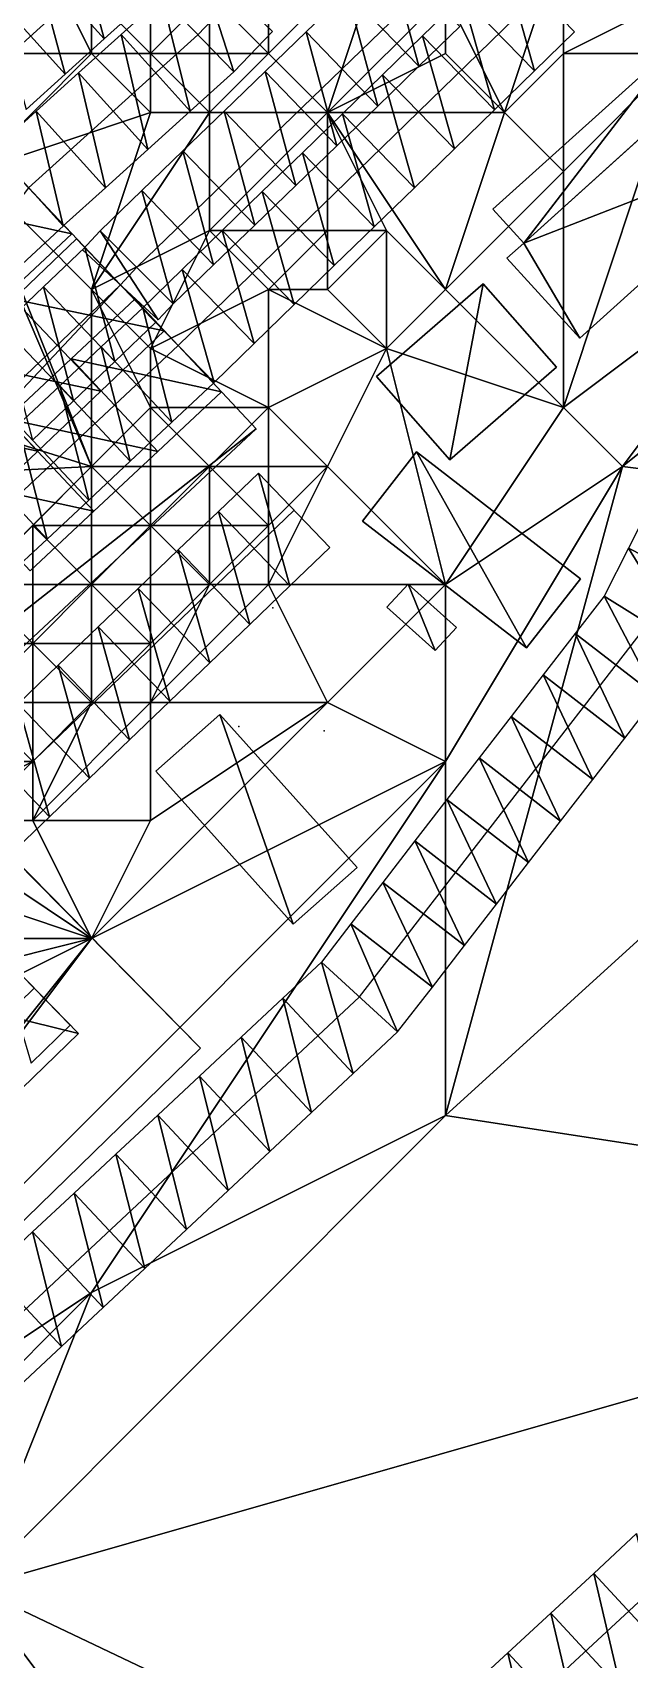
# Model space of a CAD drawing. Header units: metres. Extents: x -1103 to 901, y -902 to 905.
# Drawn here: x -1062 to -1041.8, y -532.4 to -477.3 of the extents above; entities that cross this region are included whole.
import ezdxf

# ---------------------------------------------------------------- set-up
doc = ezdxf.new("R2010")
doc.units = ezdxf.units.M
for name, color, linetype in [('OSM_BRIDGES', 6, 'CONTINUOUS'), ('OSM_BUILDING_FOOTPRINTS', 7, 'CONTINUOUS'), ('OSM_BUILDING_ROOFS', 1, 'CONTINUOUS'), ('OSM_BUILDING_WALLS', 8, 'CONTINUOUS'), ('OSM_RAIL_AXES', 6, 'CONTINUOUS'), ('OSM_RAIL_SURFACE', 7, 'CONTINUOUS'), ('OSM_TERRAIN', 3, 'CONTINUOUS'), ('OSM_TREES', 3, 'CONTINUOUS'), ('OSM_TUNNELS', 252, 'CONTINUOUS')]:
    doc.layers.add(name, color=color, linetype=linetype)

msp = doc.modelspace()

# ---------------------------------------------------------------- linework, layer by layer
at = {"layer": 'OSM_BRIDGES'}
for points in [[(-1041.516, -528.179, 12.495), (-1041.516, -528.179, 11.395), (-1042.971, -529.527, 11.391)], [(-1041.516, -528.179, 12.495), (-1042.971, -529.527, 11.391), (-1042.971, -529.527, 12.491)], [(-1041.516, -528.179, 11.395), (-1040.594, -532.095, 11.391), (-1042.971, -529.527, 11.391)], [(-1042.971, -529.527, 12.491), (-1042.971, -529.527, 11.391), (-1044.427, -530.875, 11.387)], [(-1042.971, -529.527, 12.491), (-1044.427, -530.875, 11.387), (-1044.427, -530.875, 12.487)], [(-1042.971, -529.527, 11.391), (-1042.049, -533.443, 11.387), (-1044.427, -530.875, 11.387)], [(-1042.971, -529.527, 11.391), (-1040.594, -532.095, 11.391), (-1042.049, -533.443, 11.387)], [(-1044.427, -530.875, 12.487), (-1044.427, -530.875, 11.387), (-1045.882, -532.222, 11.382)], [(-1044.427, -530.875, 12.487), (-1045.882, -532.222, 11.382), (-1045.882, -532.222, 12.482)], [(-1044.427, -530.875, 11.387), (-1043.504, -534.79, 11.382), (-1045.882, -532.222, 11.382)], [(-1044.427, -530.875, 11.387), (-1042.049, -533.443, 11.387), (-1043.504, -534.79, 11.382)], [(-1045.882, -532.222, 12.482), (-1045.882, -532.222, 11.382), (-1047.338, -533.57, 11.378)], [(-1045.882, -532.222, 12.482), (-1047.338, -533.57, 11.378), (-1047.338, -533.57, 12.478)], [(-1045.882, -532.222, 11.382), (-1044.96, -536.138, 11.378), (-1047.338, -533.57, 11.378)], [(-1045.882, -532.222, 11.382), (-1043.504, -534.79, 11.382), (-1044.96, -536.138, 11.378)], [(-1040.594, -532.095, 12.491), (-1042.049, -533.443, 12.487), (-1042.049, -533.443, 11.387)], [(-1040.594, -532.095, 12.491), (-1042.049, -533.443, 11.387), (-1040.594, -532.095, 11.391)]]:
    msp.add_3dface(points, dxfattribs=at)
at = {"layer": 'OSM_BUILDING_FOOTPRINTS'}
for points in [[(-1054.416, -490.72, 14.952), (-1057.069, -487.9, 14.952), (-1059.025, -485.843, 14.952), (-1062.142, -482.548, 14.952), (-1064.729, -479.805, 14.952), (-1067.139, -477.262, 14.952), (-1071.184, -472.982, 14.952), (-1078.336, -465.418, 14.952), (-1100, -485.639, 14.952), (-1100, -507.15, 14.952), (-1099.547, -507.63, 14.952), (-1096.806, -510.528, 14.952), (-1094.584, -512.883, 14.952), (-1091.168, -516.488, 14.952), (-1089.488, -518.269, 14.952), (-1086.88, -521.022, 14.952)], [(-1045.916, -484.936, 13.292), (-1045.341, -484.427, 13.292), (-1046.391, -483.277, 13.292), (-1040.09, -477.615, 13.292), (-1039.051, -478.754, 13.292), (-1038.189, -477.98, 13.292), (-1035.724, -480.689, 13.292), (-1043.439, -487.646, 13.292), (-1045.916, -484.936, 13.292)], [(-1050.337, -488.951, 13.546), (-1046.722, -485.81, 13.546), (-1044.235, -488.63, 13.546), (-1047.85, -491.771, 13.546), (-1050.337, -488.951, 13.546)], [(-1050.812, -493.85, 13.266), (-1048.977, -491.505, 13.266), (-1043.417, -495.807, 13.266), (-1045.252, -498.152, 13.266), (-1050.812, -493.85, 13.266)], [(-1049.983, -496.769, 13.453), (-1049.265, -495.995, 13.453), (-1047.629, -497.455, 13.453), (-1048.347, -498.24, 13.453), (-1049.983, -496.769, 13.453)], [(-1057.82, -502.332, 13.268), (-1055.653, -500.408, 13.268), (-1051, -505.594, 13.268), (-1053.166, -507.519, 13.268), (-1057.82, -502.332, 13.268)], [(-1084.835, -520.724, 13.126), (-1065.756, -502.144, 13.126), (-1063.999, -503.914, 13.126), (-1056.305, -511.721, 13.126), (-1075.384, -530.301, 13.126), (-1079.153, -526.485, 13.126), (-1081.397, -524.207, 13.126), (-1083.552, -522.018, 13.126), (-1084.835, -520.724, 13.126)]]:
    msp.add_polyline3d(points, close=True, dxfattribs=at)
at = {"layer": 'OSM_BUILDING_ROOFS'}
for points in [[(-1045.341, -484.427, 18.492), (-1040.09, -477.615, 18.492), (-1046.391, -483.277, 18.492)], [(-1045.341, -484.427, 18.492), (-1039.051, -478.754, 18.492), (-1040.09, -477.615, 18.492)], [(-1045.341, -484.427, 18.492), (-1035.724, -480.689, 18.492), (-1038.189, -477.98, 18.492)], [(-1045.341, -484.427, 18.492), (-1038.189, -477.98, 18.492), (-1039.051, -478.754, 18.492)], [(-1045.341, -484.427, 18.492), (-1043.439, -487.646, 18.492), (-1035.724, -480.689, 18.492)], [(-1089.488, -518.269, 20.152), (-1059.025, -485.843, 20.152), (-1062.142, -482.548, 20.152)], [(-1045.341, -484.427, 18.492), (-1045.916, -484.936, 18.492), (-1043.439, -487.646, 18.492)], [(-1089.488, -518.269, 20.152), (-1057.069, -487.9, 20.152), (-1059.025, -485.843, 20.152)], [(-1046.722, -485.81, 18.746), (-1050.337, -488.951, 18.746), (-1047.85, -491.771, 18.746)], [(-1046.722, -485.81, 18.746), (-1047.85, -491.771, 18.746), (-1044.235, -488.63, 18.746)], [(-1089.488, -518.269, 20.152), (-1054.416, -490.72, 20.152), (-1057.069, -487.9, 20.152)], [(-1089.488, -518.269, 20.152), (-1086.88, -521.022, 20.152), (-1054.416, -490.72, 20.152)], [(-1048.977, -491.505, 18.466), (-1050.812, -493.85, 18.466), (-1045.252, -498.152, 18.466)], [(-1048.977, -491.505, 18.466), (-1045.252, -498.152, 18.466), (-1043.417, -495.807, 18.466)], [(-1049.265, -495.995, 23.453), (-1049.983, -496.769, 23.453), (-1048.347, -498.24, 23.453)], [(-1049.265, -495.995, 23.453), (-1048.347, -498.24, 23.453), (-1047.629, -497.455, 23.453)], [(-1055.653, -500.408, 18.468), (-1057.82, -502.332, 18.468), (-1053.166, -507.519, 18.468)], [(-1055.653, -500.408, 18.468), (-1053.166, -507.519, 18.468), (-1051, -505.594, 18.468)], [(-1065.756, -502.144, 18.326), (-1075.384, -530.301, 18.326), (-1056.305, -511.721, 18.326)], [(-1065.756, -502.144, 18.326), (-1056.305, -511.721, 18.326), (-1063.999, -503.914, 18.326)]]:
    msp.add_3dface(points, dxfattribs=at)
at = {"layer": 'OSM_BUILDING_WALLS'}
for points in [[(-1040.09, -477.615, 13.292), (-1046.391, -483.277, 13.292), (-1046.391, -483.277, 18.492)], [(-1040.09, -477.615, 13.292), (-1046.391, -483.277, 18.492), (-1040.09, -477.615, 18.492)], [(-1043.439, -487.646, 13.292), (-1035.724, -480.689, 13.292), (-1035.724, -480.689, 18.492)], [(-1043.439, -487.646, 13.292), (-1035.724, -480.689, 18.492), (-1043.439, -487.646, 18.492)], [(-1059.025, -485.843, 14.952), (-1062.142, -482.548, 14.952), (-1062.142, -482.548, 20.152)], [(-1059.025, -485.843, 14.952), (-1062.142, -482.548, 20.152), (-1059.025, -485.843, 20.152)], [(-1046.391, -483.277, 13.292), (-1045.341, -484.427, 13.292), (-1045.341, -484.427, 18.492)], [(-1046.391, -483.277, 13.292), (-1045.341, -484.427, 18.492), (-1046.391, -483.277, 18.492)], [(-1045.341, -484.427, 13.292), (-1045.916, -484.936, 13.292), (-1045.916, -484.936, 18.492)], [(-1045.341, -484.427, 13.292), (-1045.916, -484.936, 18.492), (-1045.341, -484.427, 18.492)], [(-1045.916, -484.936, 13.292), (-1043.439, -487.646, 13.292), (-1043.439, -487.646, 18.492)], [(-1045.916, -484.936, 13.292), (-1043.439, -487.646, 18.492), (-1045.916, -484.936, 18.492)], [(-1057.069, -487.9, 14.952), (-1059.025, -485.843, 14.952), (-1059.025, -485.843, 20.152)], [(-1057.069, -487.9, 14.952), (-1059.025, -485.843, 20.152), (-1057.069, -487.9, 20.152)], [(-1046.722, -485.81, 13.546), (-1050.337, -488.951, 13.546), (-1050.337, -488.951, 18.746)], [(-1046.722, -485.81, 13.546), (-1050.337, -488.951, 18.746), (-1046.722, -485.81, 18.746)], [(-1044.235, -488.63, 13.546), (-1046.722, -485.81, 13.546), (-1046.722, -485.81, 18.746)], [(-1044.235, -488.63, 13.546), (-1046.722, -485.81, 18.746), (-1044.235, -488.63, 18.746)], [(-1054.416, -490.72, 14.952), (-1057.069, -487.9, 14.952), (-1057.069, -487.9, 20.152)], [(-1054.416, -490.72, 14.952), (-1057.069, -487.9, 20.152), (-1054.416, -490.72, 20.152)], [(-1047.85, -491.771, 13.546), (-1044.235, -488.63, 13.546), (-1044.235, -488.63, 18.746)], [(-1047.85, -491.771, 13.546), (-1044.235, -488.63, 18.746), (-1047.85, -491.771, 18.746)], [(-1050.337, -488.951, 13.546), (-1047.85, -491.771, 13.546), (-1047.85, -491.771, 18.746)], [(-1050.337, -488.951, 13.546), (-1047.85, -491.771, 18.746), (-1050.337, -488.951, 18.746)], [(-1086.88, -521.022, 14.952), (-1054.416, -490.72, 14.952), (-1054.416, -490.72, 20.152)], [(-1086.88, -521.022, 14.952), (-1054.416, -490.72, 20.152), (-1086.88, -521.022, 20.152)], [(-1048.977, -491.505, 13.266), (-1050.812, -493.85, 13.266), (-1050.812, -493.85, 18.466)], [(-1048.977, -491.505, 13.266), (-1050.812, -493.85, 18.466), (-1048.977, -491.505, 18.466)], [(-1043.417, -495.807, 13.266), (-1048.977, -491.505, 13.266), (-1048.977, -491.505, 18.466)], [(-1043.417, -495.807, 13.266), (-1048.977, -491.505, 18.466), (-1043.417, -495.807, 18.466)], [(-1050.812, -493.85, 13.266), (-1045.252, -498.152, 13.266), (-1045.252, -498.152, 18.466)], [(-1050.812, -493.85, 13.266), (-1045.252, -498.152, 18.466), (-1050.812, -493.85, 18.466)], [(-1045.252, -498.152, 13.266), (-1043.417, -495.807, 13.266), (-1043.417, -495.807, 18.466)], [(-1045.252, -498.152, 13.266), (-1043.417, -495.807, 18.466), (-1045.252, -498.152, 18.466)], [(-1049.265, -495.995, 13.453), (-1049.983, -496.769, 13.453), (-1049.983, -496.769, 23.453)], [(-1049.265, -495.995, 13.453), (-1049.983, -496.769, 23.453), (-1049.265, -495.995, 23.453)], [(-1047.629, -497.455, 13.453), (-1049.265, -495.995, 13.453), (-1049.265, -495.995, 23.453)], [(-1047.629, -497.455, 13.453), (-1049.265, -495.995, 23.453), (-1047.629, -497.455, 23.453)], [(-1049.983, -496.769, 13.453), (-1048.347, -498.24, 13.453), (-1048.347, -498.24, 23.453)], [(-1049.983, -496.769, 13.453), (-1048.347, -498.24, 23.453), (-1049.983, -496.769, 23.453)], [(-1048.347, -498.24, 13.453), (-1047.629, -497.455, 13.453), (-1047.629, -497.455, 23.453)], [(-1048.347, -498.24, 13.453), (-1047.629, -497.455, 23.453), (-1048.347, -498.24, 23.453)], [(-1055.653, -500.408, 13.268), (-1057.82, -502.332, 13.268), (-1057.82, -502.332, 18.468)], [(-1055.653, -500.408, 13.268), (-1057.82, -502.332, 18.468), (-1055.653, -500.408, 18.468)], [(-1051, -505.594, 13.268), (-1055.653, -500.408, 13.268), (-1055.653, -500.408, 18.468)], [(-1051, -505.594, 13.268), (-1055.653, -500.408, 18.468), (-1051, -505.594, 18.468)], [(-1057.82, -502.332, 13.268), (-1053.166, -507.519, 13.268), (-1053.166, -507.519, 18.468)], [(-1057.82, -502.332, 13.268), (-1053.166, -507.519, 18.468), (-1057.82, -502.332, 18.468)], [(-1056.305, -511.721, 13.126), (-1063.999, -503.914, 13.126), (-1063.999, -503.914, 18.326)], [(-1056.305, -511.721, 13.126), (-1063.999, -503.914, 18.326), (-1056.305, -511.721, 18.326)], [(-1053.166, -507.519, 13.268), (-1051, -505.594, 13.268), (-1051, -505.594, 18.468)], [(-1053.166, -507.519, 13.268), (-1051, -505.594, 18.468), (-1053.166, -507.519, 18.468)], [(-1075.384, -530.301, 13.126), (-1056.305, -511.721, 13.126), (-1056.305, -511.721, 18.326)], [(-1075.384, -530.301, 13.126), (-1056.305, -511.721, 18.326), (-1075.384, -530.301, 18.326)]]:
    msp.add_3dface(points, dxfattribs=at)
at = {"layer": 'OSM_RAIL_AXES'}
for points in [[(-974.511, -394.273, 14.413), (-988.582, -407.776, 13.994), (-993.843, -414.334, 14.639), (-1002.509, -423.613, 14.852), (-1013.784, -437.68, 15.751), (-1032.011, -459.688, 16.295), (-1036.686, -468.082, 16.296), (-1057.069, -487.9, 17.326)], [(-911.593, -410.075, 12.748), (-1002.486, -494.424, 12.485), (-1100, -584.718, 12.205)], [(-1002.509, -423.613, 14.852), (-1025.931, -444.228, 16.53), (-1033.193, -449.967, 17.054), (-1046.469, -462.121, 18.558), (-1055.433, -471.4, 18.394), (-1064.729, -479.805, 18.292)], [(-1079.186, -536.405, 14.989), (-1050.911, -509.985, 15.122), (-1041.129, -497.322, 15.115), (-1035.746, -486.772, 15.156), (-1028.528, -470.515, 15.062), (-1013.784, -437.68, 15.751)], [(-1025.931, -444.228, 16.53), (-1046.314, -466.833, 17.554), (-1056.395, -477.361, 17.577), (-1062.142, -482.548, 17.852)], [(-1032.011, -459.688, 16.295), (-1058.472, -485.246, 17.521), (-1059.025, -485.843, 17.533)], [(-1059.025, -485.843, 16.9), (-1091.168, -516.488, 16.977)], [(-1057.069, -487.9, 16.525), (-1089.488, -518.269, 16.624)], [(-1063.999, -503.914, 16.382), (-1053.133, -493.485, 16.413)], [(-1079.153, -526.485, 15.333), (-1061.954, -509.686, 15.354)]]:
    msp.add_polyline3d(points, dxfattribs=at)
at = {"layer": 'OSM_RAIL_SURFACE'}
for points in [[(-1060.591, -473.704, 18.569), (-1061.919, -474.905, 18.734), (-1059.571, -477.501, 18.257)], [(-1060.591, -473.704, 18.569), (-1059.571, -477.501, 18.257), (-1058.243, -476.3, 18.297)], [(-1056.398, -474.835, 18.101), (-1057.612, -476.104, 18.217), (-1055.177, -478.618, 17.352)], [(-1056.398, -474.835, 18.101), (-1055.177, -478.618, 17.352), (-1053.87, -477.255, 17.265)], [(-1049.939, -474.571, 17.017), (-1051.332, -475.916, 17.045), (-1048.9, -478.434, 16.681)], [(-1049.939, -474.571, 17.017), (-1048.9, -478.434, 16.681), (-1047.508, -477.089, 16.837)], [(-1046.059, -474.755, 16.803), (-1047.418, -476.076, 16.883), (-1044.978, -478.585, 16.519)], [(-1046.059, -474.755, 16.803), (-1044.978, -478.585, 16.519), (-1043.619, -477.264, 16.477)], [(-1061.919, -474.905, 18.734), (-1063.247, -476.106, 18.712), (-1060.899, -478.702, 18.36)], [(-1061.919, -474.905, 18.734), (-1060.899, -478.702, 18.36), (-1059.571, -477.501, 18.257)], [(-1051.332, -475.916, 17.045), (-1052.725, -477.261, 17.075), (-1050.293, -479.779, 16.867)], [(-1051.332, -475.916, 17.045), (-1050.293, -479.779, 16.867), (-1048.9, -478.434, 16.681)], [(-1063.247, -476.106, 18.712), (-1062.227, -479.902, 18.272), (-1060.899, -478.702, 18.36)], [(-1057.612, -476.104, 18.217), (-1059.004, -477.358, 18.063), (-1056.659, -479.957, 17.51)], [(-1057.612, -476.104, 18.217), (-1056.659, -479.957, 17.51), (-1055.177, -478.618, 17.352)], [(-1047.418, -476.076, 16.883), (-1048.777, -477.397, 16.855), (-1046.337, -479.906, 16.553)], [(-1047.418, -476.076, 16.883), (-1046.337, -479.906, 16.553), (-1044.978, -478.585, 16.519)], [(-1059.004, -477.358, 18.063), (-1060.441, -478.655, 18.333), (-1058.096, -481.253, 17.75)], [(-1059.004, -477.358, 18.063), (-1058.096, -481.253, 17.75), (-1056.659, -479.957, 17.51)], [(-1052.725, -477.261, 17.075), (-1054.117, -478.607, 17.14), (-1051.686, -481.124, 16.955)], [(-1052.725, -477.261, 17.075), (-1051.686, -481.124, 16.955), (-1050.293, -479.779, 16.867)], [(-1048.777, -477.397, 16.855), (-1050.136, -478.718, 16.881), (-1047.696, -481.228, 16.533)], [(-1048.777, -477.397, 16.855), (-1047.696, -481.228, 16.533), (-1046.337, -479.906, 16.553)], [(-1060.441, -478.655, 18.333), (-1061.878, -479.952, 18.245), (-1059.533, -482.55, 17.838)], [(-1060.441, -478.655, 18.333), (-1059.533, -482.55, 17.838), (-1058.096, -481.253, 17.75)], [(-1054.117, -478.607, 17.14), (-1055.51, -479.952, 17.299), (-1053.078, -482.469, 17.09)], [(-1054.117, -478.607, 17.14), (-1053.078, -482.469, 17.09), (-1051.686, -481.124, 16.955)], [(-1050.136, -478.718, 16.881), (-1051.494, -480.039, 16.973), (-1049.054, -482.549, 16.497)], [(-1050.136, -478.718, 16.881), (-1049.054, -482.549, 16.497), (-1047.696, -481.228, 16.533)], [(-1061.878, -479.952, 18.245), (-1063.315, -481.248, 18.154), (-1060.97, -483.847, 17.858)], [(-1061.878, -479.952, 18.245), (-1060.97, -483.847, 17.858), (-1059.533, -482.55, 17.838)], [(-1055.51, -479.952, 17.299), (-1056.903, -481.297, 17.431), (-1054.471, -483.814, 17.267)], [(-1055.51, -479.952, 17.299), (-1054.471, -483.814, 17.267), (-1053.078, -482.469, 17.09)], [(-1051.494, -480.039, 16.973), (-1052.853, -481.361, 17.102), (-1050.413, -483.87, 16.781)], [(-1051.494, -480.039, 16.973), (-1050.413, -483.87, 16.781), (-1049.054, -482.549, 16.497)], [(-1063.338, -481.269, 17.684), (-1062.358, -485.145, 17.688), (-1060.947, -483.826, 17.684)], [(-1056.903, -481.297, 17.431), (-1058.295, -482.642, 17.646), (-1055.864, -485.16, 17.436)], [(-1056.903, -481.297, 17.431), (-1055.864, -485.16, 17.436), (-1054.471, -483.814, 17.267)], [(-1052.853, -481.361, 17.102), (-1054.212, -482.682, 17.274), (-1051.772, -485.191, 16.95)], [(-1052.853, -481.361, 17.102), (-1051.772, -485.191, 16.95), (-1050.413, -483.87, 16.781)], [(-1058.295, -482.642, 17.646), (-1059.709, -484.008, 17.786), (-1057.236, -486.484, 17.491)], [(-1058.295, -482.642, 17.646), (-1057.236, -486.484, 17.491), (-1055.864, -485.16, 17.436)], [(-1054.212, -482.682, 17.274), (-1055.571, -484.003, 17.446), (-1053.131, -486.512, 16.952)], [(-1054.212, -482.682, 17.274), (-1053.131, -486.512, 16.952), (-1051.772, -485.191, 16.95)], [(-1059.709, -484.008, 17.786), (-1060.309, -484.655, 17.79), (-1057.741, -487.032, 17.503)], [(-1059.709, -484.008, 17.786), (-1057.741, -487.032, 17.503), (-1057.236, -486.484, 17.491)], [(-1055.571, -484.003, 17.446), (-1056.93, -485.324, 17.524), (-1054.49, -487.834, 17.382)], [(-1055.571, -484.003, 17.446), (-1054.49, -487.834, 17.382), (-1053.131, -486.512, 16.952)], [(-1060.233, -484.577, 17.02), (-1061.63, -485.909, 17.024), (-1059.215, -488.442, 17.024)], [(-1060.233, -484.577, 17.02), (-1059.215, -488.442, 17.024), (-1057.818, -487.11, 17.02)], [(-1056.93, -485.324, 17.524), (-1058.289, -486.645, 17.561), (-1055.849, -489.155, 17.535)], [(-1056.93, -485.324, 17.524), (-1055.849, -489.155, 17.535), (-1054.49, -487.834, 17.382)], [(-1061.63, -485.909, 17.024), (-1063.028, -487.241, 17.027), (-1060.613, -489.775, 17.027)], [(-1061.63, -485.909, 17.024), (-1060.613, -489.775, 17.027), (-1059.215, -488.442, 17.024)], [(-1058.265, -486.623, 16.645), (-1059.675, -487.943, 16.65), (-1057.282, -490.498, 16.65)], [(-1058.265, -486.623, 16.645), (-1057.282, -490.498, 16.65), (-1055.872, -489.177, 16.645)], [(-1063.028, -487.241, 17.027), (-1062.01, -491.107, 17.033), (-1060.613, -489.775, 17.027)], [(-1059.675, -487.943, 16.65), (-1061.084, -489.264, 16.655), (-1058.691, -491.818, 16.655)], [(-1059.675, -487.943, 16.65), (-1058.691, -491.818, 16.655), (-1057.282, -490.498, 16.65)], [(-1061.084, -489.264, 16.655), (-1062.494, -490.584, 16.664), (-1060.101, -493.138, 16.664)], [(-1061.084, -489.264, 16.655), (-1060.101, -493.138, 16.664), (-1058.691, -491.818, 16.655)], [(-1062.494, -490.584, 16.664), (-1063.903, -491.904, 16.672), (-1061.51, -494.459, 16.672)], [(-1062.494, -490.584, 16.664), (-1061.51, -494.459, 16.672), (-1060.101, -493.138, 16.664)], [(-1063.903, -491.904, 16.672), (-1062.92, -495.779, 16.681), (-1061.51, -494.459, 16.672)], [(-1053.28, -496.051, 16.41), (-1054.345, -492.222, 16.705), (-1055.703, -493.526, 16.754)], [(-1053.28, -496.051, 16.41), (-1051.922, -494.747, 16.31), (-1054.345, -492.222, 16.705)], [(-1038.673, -496.359, 15.208), (-1040.894, -493.01, 15.293), (-1041.791, -494.768, 15.283)], [(-1054.638, -497.355, 16.41), (-1055.703, -493.526, 16.754), (-1057.062, -494.83, 16.994)], [(-1054.638, -497.355, 16.41), (-1053.28, -496.051, 16.41), (-1055.703, -493.526, 16.754)], [(-1055.996, -498.658, 16.418), (-1057.062, -494.83, 16.994), (-1058.42, -496.133, 16.697)], [(-1055.996, -498.658, 16.418), (-1054.638, -497.355, 16.41), (-1057.062, -494.83, 16.994)], [(-1039.646, -498.251, 15.197), (-1041.791, -494.768, 15.283), (-1042.612, -496.393, 15.273)], [(-1039.646, -498.251, 15.197), (-1038.673, -496.359, 15.208), (-1041.791, -494.768, 15.283)], [(-1057.354, -499.962, 16.426), (-1058.42, -496.133, 16.697), (-1059.778, -497.437, 16.765)], [(-1057.354, -499.962, 16.426), (-1055.996, -498.658, 16.418), (-1058.42, -496.133, 16.697)], [(-1040.831, -499.799, 15.195), (-1042.612, -496.393, 15.273), (-1043.601, -497.659, 15.272)], [(-1040.831, -499.799, 15.195), (-1039.646, -498.251, 15.197), (-1042.612, -496.393, 15.273)], [(-1058.713, -501.265, 16.407), (-1059.778, -497.437, 16.765), (-1061.136, -498.74, 16.956)], [(-1058.713, -501.265, 16.407), (-1057.354, -499.962, 16.426), (-1059.778, -497.437, 16.765)], [(-1041.918, -501.206, 15.193), (-1043.601, -497.659, 15.272), (-1044.688, -499.066, 15.275)], [(-1041.918, -501.206, 15.193), (-1040.831, -499.799, 15.195), (-1043.601, -497.659, 15.272)], [(-1060.071, -502.569, 16.398), (-1061.136, -498.74, 16.956), (-1062.494, -500.044, 16.662)], [(-1060.071, -502.569, 16.398), (-1058.713, -501.265, 16.407), (-1061.136, -498.74, 16.956)], [(-1043.005, -502.613, 15.191), (-1044.688, -499.066, 15.275), (-1045.775, -500.473, 15.278)], [(-1043.005, -502.613, 15.191), (-1041.918, -501.206, 15.193), (-1044.688, -499.066, 15.275)], [(-1061.429, -503.873, 16.389), (-1062.494, -500.044, 16.662), (-1063.852, -501.348, 16.711)], [(-1061.429, -503.873, 16.389), (-1060.071, -502.569, 16.398), (-1062.494, -500.044, 16.662)], [(-1044.092, -504.02, 15.189), (-1045.775, -500.473, 15.278), (-1046.862, -501.88, 15.282)], [(-1044.092, -504.02, 15.189), (-1043.005, -502.613, 15.191), (-1045.775, -500.473, 15.278)], [(-1062.787, -505.176, 16.265), (-1061.429, -503.873, 16.389), (-1063.852, -501.348, 16.711)], [(-1045.179, -505.427, 15.187), (-1046.862, -501.88, 15.282), (-1047.949, -503.287, 15.285)], [(-1045.179, -505.427, 15.187), (-1044.092, -504.02, 15.189), (-1046.862, -501.88, 15.282)], [(-1046.266, -506.834, 15.187), (-1047.949, -503.287, 15.285), (-1049.035, -504.694, 15.286)], [(-1046.266, -506.834, 15.187), (-1045.179, -505.427, 15.187), (-1047.949, -503.287, 15.285)], [(-1047.353, -508.241, 15.19), (-1049.035, -504.694, 15.286), (-1050.122, -506.101, 15.287)], [(-1047.353, -508.241, 15.19), (-1046.266, -506.834, 15.187), (-1049.035, -504.694, 15.286)], [(-1048.439, -509.648, 15.192), (-1050.122, -506.101, 15.287), (-1051.209, -507.508, 15.289)], [(-1048.439, -509.648, 15.192), (-1047.353, -508.241, 15.19), (-1050.122, -506.101, 15.287)], [(-1049.621, -511.167, 15.194), (-1051.209, -507.508, 15.289), (-1052.201, -508.802, 15.29)], [(-1049.621, -511.167, 15.194), (-1048.439, -509.648, 15.192), (-1051.209, -507.508, 15.289)], [(-1062.054, -512.231, 15.471), (-1060.731, -510.938, 15.474), (-1063.177, -508.435, 15.474)], [(-1051.13, -512.584, 15.204), (-1052.201, -508.802, 15.29), (-1053.52, -510.027, 15.293)], [(-1051.13, -512.584, 15.204), (-1049.621, -511.167, 15.194), (-1052.201, -508.802, 15.29)], [(-1052.544, -513.906, 15.214), (-1053.52, -510.027, 15.293), (-1054.934, -511.348, 15.285)], [(-1052.544, -513.906, 15.214), (-1051.13, -512.584, 15.204), (-1053.52, -510.027, 15.293)], [(-1053.958, -515.227, 15.224), (-1054.934, -511.348, 15.285), (-1056.347, -512.669, 15.277)], [(-1053.958, -515.227, 15.224), (-1052.544, -513.906, 15.214), (-1054.934, -511.348, 15.285)], [(-1055.371, -516.548, 15.234), (-1056.347, -512.669, 15.277), (-1057.761, -513.99, 15.269)], [(-1055.371, -516.548, 15.234), (-1053.958, -515.227, 15.224), (-1056.347, -512.669, 15.277)], [(-1056.785, -517.869, 15.244), (-1057.761, -513.99, 15.269), (-1059.175, -515.311, 15.261)], [(-1056.785, -517.869, 15.244), (-1055.371, -516.548, 15.234), (-1057.761, -513.99, 15.269)], [(-1058.199, -519.19, 15.246), (-1059.175, -515.311, 15.261), (-1060.588, -516.632, 15.253)], [(-1058.199, -519.19, 15.246), (-1056.785, -517.869, 15.244), (-1059.175, -515.311, 15.261)], [(-1059.613, -520.511, 15.2), (-1060.588, -516.632, 15.253), (-1062.002, -517.953, 15.245)], [(-1059.613, -520.511, 15.2), (-1058.199, -519.19, 15.246), (-1060.588, -516.632, 15.253)], [(-1061.026, -521.832, 15.173), (-1062.002, -517.953, 15.245), (-1063.416, -519.274, 15.237)], [(-1061.026, -521.832, 15.173), (-1059.613, -520.511, 15.2), (-1062.002, -517.953, 15.245)], [(-1062.44, -523.153, 15.187), (-1061.026, -521.832, 15.173), (-1063.416, -519.274, 15.237)], [(-1041.516, -528.179, 12.495), (-1042.971, -529.527, 12.491), (-1040.594, -532.095, 12.491)], [(-1042.971, -529.527, 12.491), (-1044.427, -530.875, 12.487), (-1042.049, -533.443, 12.487)], [(-1042.971, -529.527, 12.491), (-1042.049, -533.443, 12.487), (-1040.594, -532.095, 12.491)], [(-1044.427, -530.875, 12.487), (-1045.882, -532.222, 12.482), (-1043.504, -534.79, 12.482)], [(-1044.427, -530.875, 12.487), (-1043.504, -534.79, 12.482), (-1042.049, -533.443, 12.487)], [(-1045.882, -532.222, 12.482), (-1047.338, -533.57, 12.478), (-1044.96, -536.138, 12.478)], [(-1045.882, -532.222, 12.482), (-1044.96, -536.138, 12.478), (-1043.504, -534.79, 12.482)]]:
    msp.add_3dface(points, dxfattribs=at)
at = {"layer": 'OSM_TERRAIN'}
for points in [[(-1066, -478, 18.589), (-1062, -474, 18.686), (-1064, -472, 18.674)], [(-1066, -478, 18.589), (-1060, -478, 18.285), (-1062, -474, 18.686)], [(-1060, -478, 18.285), (-1060, -476, 18.277), (-1062, -474, 18.686)], [(-1052, -480, 16.898), (-1050, -474, 16.903), (-1054, -478, 16.99)], [(-1054, -478, 16.99), (-1050, -474, 16.903), (-1054, -476, 17.505)], [(-1052, -480, 16.898), (-1048, -476, 16.844), (-1050, -474, 16.903)], [(-1046, -480, 16.411), (-1044, -474, 16.395), (-1048, -476, 16.844)], [(-1046, -480, 16.411), (-1044, -478, 16.385), (-1044, -474, 16.395)], [(-1044, -474, 16.395), (-1044, -478, 16.385), (-1040, -476, 16.071)], [(-1060, -478, 18.285), (-1058, -478, 17.603), (-1060, -476, 18.277)], [(-1058, -478, 17.603), (-1058, -476, 18.279), (-1060, -476, 18.277)], [(-1058, -478, 17.603), (-1056, -478, 17.603), (-1056, -476, 17.522)], [(-1058, -478, 17.603), (-1056, -476, 17.522), (-1058, -476, 18.279)], [(-1056, -478, 17.603), (-1054, -478, 16.99), (-1056, -476, 17.522)], [(-1054, -478, 16.99), (-1054, -476, 17.505), (-1056, -476, 17.522)], [(-1052, -480, 16.898), (-1048, -478, 16.458), (-1048, -476, 16.844)], [(-1048, -478, 16.458), (-1046, -480, 16.411), (-1048, -476, 16.844)], [(-1044, -478, 16.385), (-1040, -478, 15.726), (-1040, -476, 16.071)], [(-1060, -492, 18.582), (-1066, -478, 18.589), (-1092, -482, 18.608)], [(-1060, -492, 18.582), (-1064, -482, 17.971), (-1066, -478, 18.589)], [(-1064, -482, 17.971), (-1060, -478, 18.285), (-1066, -478, 18.589)], [(-1064, -482, 17.971), (-1058, -480, 17.745), (-1060, -478, 18.285)], [(-1058, -480, 17.745), (-1058, -478, 17.603), (-1060, -478, 18.285)], [(-1058, -480, 17.745), (-1056, -480, 17.22), (-1058, -478, 17.603)], [(-1056, -480, 17.22), (-1056, -478, 17.603), (-1058, -478, 17.603)], [(-1056, -480, 17.22), (-1052, -480, 16.898), (-1054, -478, 16.99)], [(-1056, -480, 17.22), (-1054, -478, 16.99), (-1056, -478, 17.603)], [(-1046, -480, 16.411), (-1048, -478, 16.458), (-1052, -480, 16.898)], [(-1044, -482, 15.726), (-1044, -478, 16.385), (-1046, -480, 16.411)], [(-1044, -482, 15.726), (-1040, -478, 15.726), (-1044, -478, 16.385)], [(-1044, -482, 15.726), (-1044, -490, 15.811), (-1040, -478, 15.726)], [(-1044, -490, 15.811), (-1036, -484, 15.19), (-1040, -478, 15.726)], [(-1060, -486, 17.597), (-1058, -480, 17.745), (-1064, -482, 17.971)], [(-1056, -484, 17.399), (-1056, -480, 17.22), (-1060, -486, 17.597)], [(-1060, -486, 17.597), (-1056, -480, 17.22), (-1058, -480, 17.745)], [(-1056, -484, 17.399), (-1052, -480, 16.898), (-1056, -480, 17.22)], [(-1056, -484, 17.399), (-1052, -484, 16.718), (-1052, -480, 16.898)], [(-1052, -484, 16.718), (-1050, -484, 16.639), (-1052, -480, 16.898)], [(-1050, -484, 16.639), (-1048, -486, 15.91), (-1052, -480, 16.898)], [(-1048, -486, 15.91), (-1046, -480, 16.411), (-1052, -480, 16.898)], [(-1048, -486, 15.91), (-1044, -482, 15.726), (-1046, -480, 16.411)], [(-1100, -494, 18.582), (-1060, -492, 18.582), (-1092, -482, 18.608)], [(-1060, -492, 18.582), (-1060, -486, 17.597), (-1064, -482, 17.971)], [(-1048, -486, 15.91), (-1044, -490, 15.811), (-1044, -482, 15.726)], [(-1060, -486, 17.597), (-1058, -488, 17.356), (-1056, -484, 17.399)], [(-1058, -488, 17.356), (-1054, -486, 17.084), (-1056, -484, 17.399)], [(-1054, -486, 17.084), (-1052, -484, 16.718), (-1056, -484, 17.399)], [(-1054, -486, 17.084), (-1052, -486, 16.921), (-1052, -484, 16.718)], [(-1050, -488, 15.89), (-1050, -484, 16.639), (-1052, -486, 16.921)], [(-1052, -486, 16.921), (-1050, -484, 16.639), (-1052, -484, 16.718)], [(-1050, -488, 15.89), (-1048, -486, 15.91), (-1050, -484, 16.639)], [(-1042, -492, 15.206), (-1036, -484, 15.19), (-1044, -490, 15.811)], [(-1042, -492, 15.206), (-1026, -494, 14.91), (-1032, -484, 15.123)], [(-1042, -492, 15.206), (-1032, -484, 15.123), (-1036, -484, 15.19)], [(-1060, -492, 18.582), (-1058, -490, 17.579), (-1060, -486, 17.597)], [(-1058, -490, 17.579), (-1058, -488, 17.356), (-1060, -486, 17.597)], [(-1054, -490, 17.449), (-1054, -486, 17.084), (-1058, -488, 17.356)], [(-1054, -490, 17.449), (-1050, -488, 15.89), (-1054, -486, 17.084)], [(-1050, -488, 15.89), (-1052, -486, 16.921), (-1054, -486, 17.084)], [(-1050, -488, 15.89), (-1044, -490, 15.811), (-1048, -486, 15.91)], [(-1058, -490, 17.579), (-1054, -490, 17.449), (-1058, -488, 17.356)], [(-1052, -492, 16.413), (-1050, -488, 15.89), (-1054, -490, 17.449)], [(-1052, -492, 16.413), (-1048, -496, 15.501), (-1050, -488, 15.89)], [(-1048, -496, 15.501), (-1044, -490, 15.811), (-1050, -488, 15.89)], [(-1060, -492, 18.582), (-1058, -492, 18.359), (-1058, -490, 17.579)], [(-1058, -492, 18.359), (-1056, -492, 17.361), (-1058, -490, 17.579)], [(-1056, -492, 17.361), (-1054, -490, 17.449), (-1058, -490, 17.579)], [(-1056, -492, 17.361), (-1054, -492, 16.424), (-1054, -490, 17.449)], [(-1054, -492, 16.424), (-1052, -492, 16.413), (-1054, -490, 17.449)], [(-1048, -496, 15.501), (-1042, -492, 15.206), (-1044, -490, 15.811)], [(-1100, -494, 18.582), (-1070, -502, 18.582), (-1060, -492, 18.582)], [(-1070, -502, 18.582), (-1062, -494, 18.582), (-1060, -492, 18.582)], [(-1062, -494, 18.582), (-1060, -494, 18.314), (-1060, -492, 18.582)], [(-1060, -494, 18.314), (-1058, -494, 17.301), (-1060, -492, 18.582)], [(-1058, -494, 17.301), (-1058, -492, 18.359), (-1060, -492, 18.582)], [(-1058, -494, 17.301), (-1056, -494, 16.407), (-1056, -492, 17.361)], [(-1058, -494, 17.301), (-1056, -492, 17.361), (-1058, -492, 18.359)], [(-1056, -494, 16.407), (-1054, -494, 16.415), (-1056, -492, 17.361)], [(-1054, -494, 16.415), (-1054, -492, 16.424), (-1056, -492, 17.361)], [(-1048, -496, 15.501), (-1052, -492, 16.413), (-1054, -496, 16.408)], [(-1054, -496, 16.408), (-1052, -492, 16.413), (-1054, -494, 16.415)], [(-1054, -494, 16.415), (-1052, -492, 16.413), (-1054, -492, 16.424)], [(-1048, -502, 15.187), (-1048, -514, 14.992), (-1042, -492, 15.206)], [(-1048, -514, 14.992), (-1026, -494, 14.91), (-1042, -492, 15.206)], [(-1048, -502, 15.187), (-1042, -492, 15.206), (-1048, -496, 15.501)], [(-1070, -502, 18.582), (-1064, -496, 18.582), (-1062, -494, 18.582)], [(-1064, -496, 18.582), (-1062, -496, 18.273), (-1062, -494, 18.582)], [(-1062, -496, 18.273), (-1060, -496, 17.256), (-1062, -494, 18.582)], [(-1060, -496, 17.256), (-1060, -494, 18.314), (-1062, -494, 18.582)], [(-1060, -496, 17.256), (-1058, -496, 16.395), (-1058, -494, 17.301)], [(-1060, -496, 17.256), (-1058, -494, 17.301), (-1060, -494, 18.314)], [(-1058, -496, 16.395), (-1056, -496, 16.388), (-1058, -494, 17.301)], [(-1056, -496, 16.388), (-1056, -494, 16.407), (-1058, -494, 17.301)], [(-1056, -496, 16.388), (-1054, -496, 16.408), (-1054, -494, 16.415)], [(-1056, -496, 16.388), (-1054, -494, 16.415), (-1056, -494, 16.407)], [(-1048, -514, 14.992), (-1022, -518, 14.934), (-1026, -494, 14.91)], [(-1064, -498, 18.225), (-1062, -498, 17.178), (-1064, -496, 18.582)], [(-1062, -498, 17.178), (-1062, -496, 18.273), (-1064, -496, 18.582)], [(-1062, -498, 17.178), (-1060, -498, 16.404), (-1060, -496, 17.256)], [(-1062, -498, 17.178), (-1060, -496, 17.256), (-1062, -496, 18.273)], [(-1060, -498, 16.404), (-1058, -498, 16.412), (-1060, -496, 17.256)], [(-1058, -498, 16.412), (-1058, -496, 16.395), (-1060, -496, 17.256)], [(-1058, -498, 16.412), (-1058, -500, 16.405), (-1056, -496, 16.388)], [(-1058, -498, 16.412), (-1056, -496, 16.388), (-1058, -496, 16.395)], [(-1058, -500, 16.405), (-1054, -496, 16.408), (-1056, -496, 16.388)], [(-1058, -500, 16.405), (-1052, -500, 15.423), (-1054, -496, 16.408)], [(-1052, -500, 15.423), (-1048, -496, 15.501), (-1054, -496, 16.408)], [(-1052, -500, 15.423), (-1048, -502, 15.187), (-1048, -496, 15.501)], [(-1064, -500, 17.094), (-1062, -500, 16.361), (-1062, -498, 17.178)], [(-1064, -500, 17.094), (-1062, -498, 17.178), (-1064, -498, 18.225)], [(-1062, -500, 16.361), (-1060, -500, 16.384), (-1062, -498, 17.178)], [(-1060, -500, 16.384), (-1060, -498, 16.404), (-1062, -498, 17.178)], [(-1060, -500, 16.384), (-1058, -500, 16.405), (-1058, -498, 16.412)], [(-1060, -500, 16.384), (-1058, -498, 16.412), (-1060, -498, 16.404)], [(-1064, -502, 16.347), (-1062, -502, 16.349), (-1064, -500, 17.094)], [(-1062, -502, 16.349), (-1062, -500, 16.361), (-1064, -500, 17.094)], [(-1062, -504, 16.347), (-1058, -504, 15.626), (-1058, -500, 16.405)], [(-1062, -502, 16.349), (-1062, -504, 16.347), (-1060, -500, 16.384)], [(-1062, -502, 16.349), (-1060, -500, 16.384), (-1062, -500, 16.361)], [(-1062, -504, 16.347), (-1058, -500, 16.405), (-1060, -500, 16.384)], [(-1058, -504, 15.626), (-1060, -508, 15.579), (-1052, -500, 15.423)], [(-1060, -508, 15.579), (-1048, -502, 15.187), (-1052, -500, 15.423)], [(-1058, -504, 15.626), (-1052, -500, 15.423), (-1058, -500, 16.405)], [(-1078, -532, 15.028), (-1060, -520, 15.161), (-1048, -502, 15.187)], [(-1078, -532, 15.028), (-1048, -502, 15.187), (-1060, -508, 15.579)], [(-1066, -504, 16.417), (-1062, -504, 16.347), (-1062, -502, 16.349)], [(-1066, -504, 16.417), (-1062, -502, 16.349), (-1064, -502, 16.347)], [(-1060, -520, 15.161), (-1048, -514, 14.992), (-1048, -502, 15.187)], [(-1066, -506, 16.262), (-1060, -508, 15.579), (-1066, -504, 16.417)], [(-1060, -508, 15.579), (-1062, -504, 16.347), (-1066, -504, 16.417)], [(-1060, -508, 15.579), (-1058, -504, 15.626), (-1062, -504, 16.347)], [(-1066, -508, 15.63), (-1060, -508, 15.579), (-1066, -506, 16.262)], [(-1076, -528, 15.51), (-1078, -532, 15.028), (-1060, -508, 15.579)], [(-1076, -528, 15.51), (-1060, -508, 15.579), (-1076, -516, 15.765)], [(-1076, -516, 15.765), (-1060, -508, 15.579), (-1068, -510, 15.579)], [(-1068, -510, 15.579), (-1060, -508, 15.579), (-1066, -508, 15.63)], [(-1064, -530, 14.353), (-1048, -514, 14.992), (-1060, -520, 15.161)], [(-1064, -530, 14.353), (-1022, -518, 14.934), (-1048, -514, 14.992)], [(-1064, -530, 14.353), (-1022, -550, 13.184), (-1022, -518, 14.934)], [(-1068, -528, 15.168), (-1060, -520, 15.161), (-1078, -532, 15.028)], [(-1068, -528, 15.168), (-1064, -530, 14.353), (-1060, -520, 15.161)], [(-1046, -554, 13.914), (-1064, -530, 14.353), (-1078, -542, 14.506)], [(-1046, -554, 13.914), (-1022, -550, 13.184), (-1064, -530, 14.353)]]:
    msp.add_3dface(points, dxfattribs=at)
at = {"layer": 'OSM_TREES'}
for p in [(-1053.852, -496.791, 16.254), (-1055.012, -500.817, 15.757), (-1052.116, -500.961, 15.403), (-1059.401, -501.392, 16.385)]:
    msp.add_point(p, dxfattribs=at)
at = {"layer": 'OSM_TUNNELS'}
for points in [[(-1060.674, -484.118, 23.764), (-1065.774, -483, 23.77), (-1063.611, -480.977, 23.764)], [(-1060.674, -484.118, 24.464), (-1063.611, -480.977, 24.464), (-1065.774, -483, 24.47)], [(-1060.674, -484.118, 23.764), (-1062.837, -486.14, 23.77), (-1065.774, -483, 23.77)], [(-1060.674, -484.118, 24.464), (-1065.774, -483, 24.47), (-1062.837, -486.14, 24.47)], [(-1060.674, -484.118, 17.264), (-1060.674, -484.118, 17.761), (-1062.837, -486.14, 18.635)], [(-1060.674, -484.118, 17.264), (-1062.837, -486.14, 18.635), (-1062.837, -486.14, 17.27)], [(-1060.674, -484.118, 17.264), (-1062.837, -486.14, 17.27), (-1062.837, -486.14, 18.635)], [(-1060.674, -484.118, 17.264), (-1062.837, -486.14, 18.635), (-1060.674, -484.118, 17.761)], [(-1060.509, -484.287, 16.6), (-1062.652, -486.33, 16.606), (-1062.652, -486.33, 18.635)], [(-1060.509, -484.287, 16.6), (-1062.652, -486.33, 18.635), (-1060.509, -484.287, 17.745)], [(-1060.509, -484.287, 16.6), (-1060.509, -484.287, 17.745), (-1062.652, -486.33, 18.635)], [(-1060.509, -484.287, 16.6), (-1062.652, -486.33, 18.635), (-1062.652, -486.33, 16.606)], [(-1057.542, -487.399, 23.1), (-1062.652, -486.33, 23.106), (-1060.509, -484.287, 23.1)], [(-1057.542, -487.399, 23.8), (-1060.509, -484.287, 23.8), (-1062.652, -486.33, 23.806)], [(-1059.684, -489.442, 23.106), (-1064.794, -488.373, 23.113), (-1062.652, -486.33, 23.106)], [(-1059.684, -489.442, 23.806), (-1062.652, -486.33, 23.806), (-1064.794, -488.373, 23.813)], [(-1057.542, -487.399, 23.1), (-1059.684, -489.442, 23.106), (-1062.652, -486.33, 23.106)], [(-1057.542, -487.399, 23.8), (-1062.652, -486.33, 23.806), (-1059.684, -489.442, 23.806)], [(-1058.538, -486.331, 16.225), (-1060.7, -488.356, 16.232), (-1060.7, -488.356, 18.214)], [(-1058.538, -486.331, 16.225), (-1060.7, -488.356, 18.214), (-1058.538, -486.331, 17.524)], [(-1058.538, -486.331, 16.225), (-1058.538, -486.331, 17.524), (-1060.7, -488.356, 18.214)], [(-1058.538, -486.331, 16.225), (-1060.7, -488.356, 18.214), (-1060.7, -488.356, 16.232)], [(-1055.599, -489.469, 22.725), (-1060.7, -488.356, 22.732), (-1058.538, -486.331, 22.725)], [(-1055.599, -489.469, 23.425), (-1058.538, -486.331, 23.425), (-1060.7, -488.356, 23.432)], [(-1057.542, -487.399, 16.6), (-1057.542, -487.399, 17.397), (-1059.684, -489.442, 18.106)], [(-1057.542, -487.399, 16.6), (-1059.684, -489.442, 18.106), (-1059.684, -489.442, 16.606)], [(-1057.542, -487.399, 16.6), (-1059.684, -489.442, 16.606), (-1059.684, -489.442, 18.106)], [(-1057.542, -487.399, 16.6), (-1059.684, -489.442, 18.106), (-1057.542, -487.399, 17.397)], [(-1061.827, -491.485, 23.113), (-1066.937, -490.416, 23.122), (-1064.794, -488.373, 23.113)], [(-1061.827, -491.485, 23.813), (-1064.794, -488.373, 23.813), (-1066.937, -490.416, 23.822)], [(-1059.684, -489.442, 23.106), (-1061.827, -491.485, 23.113), (-1064.794, -488.373, 23.113)], [(-1059.684, -489.442, 23.806), (-1064.794, -488.373, 23.813), (-1061.827, -491.485, 23.813)], [(-1060.7, -488.356, 16.232), (-1062.861, -490.38, 16.244), (-1062.861, -490.38, 18.634)], [(-1060.7, -488.356, 16.232), (-1062.861, -490.38, 18.634), (-1060.7, -488.356, 18.214)], [(-1060.7, -488.356, 16.232), (-1060.7, -488.356, 18.214), (-1062.861, -490.38, 18.634)], [(-1060.7, -488.356, 16.232), (-1062.861, -490.38, 18.634), (-1062.861, -490.38, 16.244)], [(-1057.76, -491.494, 22.732), (-1062.861, -490.38, 22.744), (-1060.7, -488.356, 22.732)], [(-1057.76, -491.494, 23.432), (-1060.7, -488.356, 23.432), (-1062.861, -490.38, 23.444)], [(-1055.599, -489.469, 22.725), (-1057.76, -491.494, 22.732), (-1060.7, -488.356, 22.732)], [(-1055.599, -489.469, 23.425), (-1060.7, -488.356, 23.432), (-1057.76, -491.494, 23.432)], [(-1059.684, -489.442, 16.606), (-1059.684, -489.442, 18.106), (-1061.827, -491.485, 18.633)], [(-1059.684, -489.442, 16.606), (-1061.827, -491.485, 18.633), (-1061.827, -491.485, 16.613)], [(-1059.684, -489.442, 16.606), (-1061.827, -491.485, 16.613), (-1061.827, -491.485, 18.633)], [(-1059.684, -489.442, 16.606), (-1061.827, -491.485, 18.633), (-1059.684, -489.442, 18.106)], [(-1055.599, -489.469, 16.225), (-1055.599, -489.469, 17.492), (-1057.76, -491.494, 18.092)], [(-1055.599, -489.469, 16.225), (-1057.76, -491.494, 18.092), (-1057.76, -491.494, 16.232)], [(-1055.599, -489.469, 16.225), (-1057.76, -491.494, 16.232), (-1057.76, -491.494, 18.092)], [(-1055.599, -489.469, 16.225), (-1057.76, -491.494, 18.092), (-1055.599, -489.469, 17.492)], [(-1061.827, -491.485, 23.113), (-1063.97, -493.528, 23.122), (-1066.937, -490.416, 23.122)], [(-1061.827, -491.485, 23.813), (-1066.937, -490.416, 23.822), (-1063.97, -493.528, 23.822)], [(-1059.921, -493.518, 22.744), (-1065.022, -492.405, 22.757), (-1062.861, -490.38, 22.744)], [(-1059.921, -493.518, 23.444), (-1062.861, -490.38, 23.444), (-1065.022, -492.405, 23.457)], [(-1057.76, -491.494, 22.732), (-1059.921, -493.518, 22.744), (-1062.861, -490.38, 22.744)], [(-1057.76, -491.494, 23.432), (-1062.861, -490.38, 23.444), (-1059.921, -493.518, 23.444)], [(-1061.827, -491.485, 16.613), (-1061.827, -491.485, 18.633), (-1063.97, -493.528, 18.632)], [(-1061.827, -491.485, 16.613), (-1063.97, -493.528, 18.632), (-1063.97, -493.528, 16.622)], [(-1061.827, -491.485, 16.613), (-1063.97, -493.528, 16.622), (-1063.97, -493.528, 18.632)], [(-1061.827, -491.485, 16.613), (-1063.97, -493.528, 18.632), (-1061.827, -491.485, 18.633)], [(-1057.76, -491.494, 16.232), (-1057.76, -491.494, 18.092), (-1059.921, -493.518, 18.389)], [(-1057.76, -491.494, 16.232), (-1059.921, -493.518, 18.389), (-1059.921, -493.518, 16.244)], [(-1057.76, -491.494, 16.232), (-1059.921, -493.518, 16.244), (-1059.921, -493.518, 18.389)], [(-1057.76, -491.494, 16.232), (-1059.921, -493.518, 18.389), (-1057.76, -491.494, 18.092)], [(-1059.921, -493.518, 22.744), (-1062.083, -495.543, 22.757), (-1065.022, -492.405, 22.757)], [(-1059.921, -493.518, 23.444), (-1065.022, -492.405, 23.457), (-1062.083, -495.543, 23.457)], [(-1059.921, -493.518, 16.244), (-1059.921, -493.518, 18.389), (-1062.083, -495.543, 18.406)], [(-1059.921, -493.518, 16.244), (-1062.083, -495.543, 18.406), (-1062.083, -495.543, 16.257)], [(-1059.921, -493.518, 16.244), (-1062.083, -495.543, 16.257), (-1062.083, -495.543, 18.406)], [(-1059.921, -493.518, 16.244), (-1062.083, -495.543, 18.406), (-1059.921, -493.518, 18.389)], [(-1065.367, -510.015, 21.55), (-1063.456, -508.148, 21.554), (-1060.452, -511.225, 21.554)], [(-1065.367, -510.015, 22.25), (-1060.452, -511.225, 22.254), (-1063.456, -508.148, 22.254)], [(-1065.367, -510.015, 21.55), (-1060.452, -511.225, 21.554), (-1062.363, -513.091, 21.55)], [(-1065.367, -510.015, 22.25), (-1062.363, -513.091, 22.25), (-1060.452, -511.225, 22.254)], [(-1062.363, -513.091, 15.05), (-1060.452, -511.225, 15.054), (-1060.452, -511.225, 15.416)], [(-1062.363, -513.091, 15.05), (-1060.452, -511.225, 15.416), (-1062.363, -513.091, 15.409)], [(-1062.363, -513.091, 15.05), (-1062.363, -513.091, 15.409), (-1060.452, -511.225, 15.416)], [(-1062.363, -513.091, 15.05), (-1060.452, -511.225, 15.416), (-1060.452, -511.225, 15.054)]]:
    msp.add_3dface(points, dxfattribs=at)

doc.saveas('drawing.dxf')
